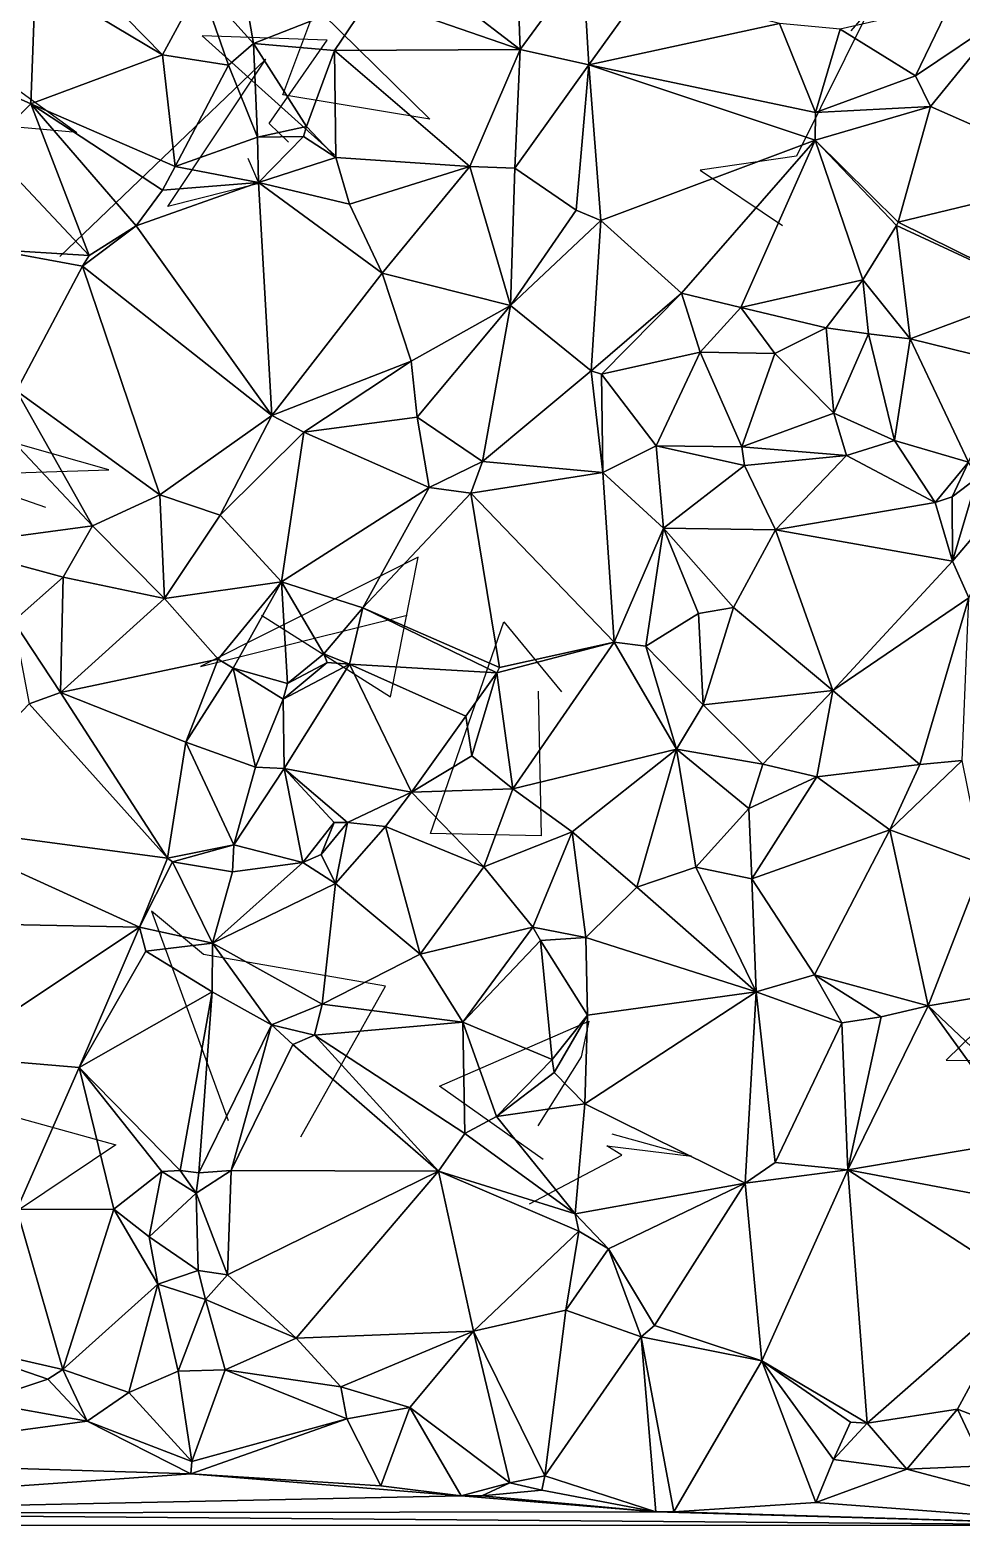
# Model space of a CAD drawing. Header units: metres. Extents: x -15.8 to 15.8, y -15 to 15.8.
# Drawn here: x -2.29 to 5.19, y -15 to -2.98 of the extents above; entities that cross this region are included whole.
import ezdxf

# ---------------------------------------------------------------- set-up
doc = ezdxf.new("R2010")
doc.units = ezdxf.units.M
doc.layers.add('CRACKS', color=1, linetype='Continuous')
doc.layers.add('STREET_MESH', color=7, linetype='Continuous')

msp = doc.modelspace()

# ---------------------------------------------------------------- linework, layer by layer
at = {"layer": 'CRACKS'}
for points in [[(-0.522, -2.276, 0.1), (0.922, -3.697, 0.1), (-0.26, -3.5, 0.1), (0.029, -2.726, 0.1), (1.14, -2.201, 0.1)], [(4.311, -2.987, 0.1), (4.454, -2.823, 0.1), (3.871, -3.994, 0.1), (3.097, -4.107, 0.1), (3.758, -4.551, 0.1)], [(-0.215, -3.88, 0.1), (-0.368, -3.731, 0.1), (0.097, -3.061, 0.1), (-0.907, -3.025, 0.1), (0.155, -3.982, 0.1)], [(-0.54, -4.01, 0.1), (-0.452, -4.214, 0.1), (-1.184, -4.399, 0.1), (-0.396, -3.215, 0.1), (-2.052, -4.799, 0.1)], [(-3.344, -4.562, 0.1), (-3.186, -4.401, 0.1), (-2.491, -3.385, 0.1), (-1.916, -3.804, 0.1), (-3.398, -3.673, 0.1)], [(-3.496, -6.573, 0.1), (-1.658, -6.516, 0.1), (-3.547, -5.979, 0.1), (-3.299, -6.42, 0.1), (-2.169, -6.815, 0.1)], [(-0.431, -7.684, 0.1), (0.607, -8.34, 0.1), (0.829, -7.218, 0.1), (-0.921, -8.096, 0.1), (0.741, -7.682, 0.1)], [(1.793, -8.295, 0.1), (1.819, -9.458, 0.1), (0.927, -9.439, 0.1), (1.517, -7.736, 0.1), (1.981, -8.3, 0.1)], [(-0.115, -11.876, 0.1), (0.567, -10.665, 0.1), (-0.897, -10.412, 0.1), (-1.316, -10.062, 0.1), (-0.7, -11.745, 0.1)], [(6.373, -9.992, 0.1), (5.075, -11.26, 0.1), (6.883, -11.267, 0.1), (5.478, -10.035, 0.1), (5.29, -10.019, 0.1)], [(1.835, -12.058, 0.1), (1, -11.469, 0.1), (2.2, -10.946, 0.1), (2.139, -11.233, 0.1), (1.791, -11.789, 0.1)], [(-2.365, -11.729, 0.1), (-1.603, -11.942, 0.1), (-2.56, -12.58, 0.1), (-3.241, -12.847, 0.1), (-2.441, -12.796, 0.1)], [(1.725, -12.415, 0.1), (2.466, -12.023, 0.1), (2.345, -11.948, 0.1), (3.027, -12.033, 0.1), (2.39, -11.854, 0.1)]]:
    msp.add_polyline3d(points, dxfattribs=at)
at = {"layer": 'STREET_MESH'}
for points in [[(-2.248, -2.568), (-2.326, -1.898), (-3.28, -3.127)], [(-0.922, -2.614), (-0.496, -3.087), (-0.68, -2.023)], [(-0.496, -3.087), (0.443, -2.717), (-0.68, -2.023)], [(-2.248, -2.568), (-1.227, -3.178), (-1.948, -2.441)], [(-1.227, -3.178), (-0.922, -2.614), (-1.948, -2.441)], [(0.443, -2.717), (1.649, -3.135), (0.712, -2.414)], [(1.649, -3.135), (1.624, -2.466), (0.712, -2.414)], [(2.153, -2.447), (1.624, -2.466), (1.649, -3.135)], [(2.153, -2.447), (1.649, -3.135), (2.201, -3.26)], [(2.638, -2.652), (2.153, -2.447), (2.201, -3.26)], [(-2.287, -3.572), (-2.248, -2.568), (-3.28, -3.127)], [(-2.287, -3.572), (-1.227, -3.178), (-2.248, -2.568)], [(-0.697, -3.262), (-0.922, -2.614), (-1.227, -3.178)], [(-0.922, -2.614), (-0.697, -3.262), (-0.496, -3.087)], [(0.157, -3.143), (0.443, -2.717), (-0.496, -3.087)], [(1.649, -3.135), (0.443, -2.717), (0.157, -3.143)], [(3.734, -2.928), (2.638, -2.652), (2.201, -3.26)], [(5.108, -2.772), (4.223, -2.972), (4.828, -3.349)], [(5.108, -2.772), (4.828, -3.349), (5.538, -2.872)], [(4.828, -3.349), (4.95, -3.595), (5.538, -2.872)], [(4.95, -3.595), (6.22, -4.153), (5.538, -2.872)], [(3.734, -2.928), (2.201, -3.26), (4.024, -3.642)], [(4.223, -2.972), (3.734, -2.928), (4.024, -3.642)], [(4.828, -3.349), (4.223, -2.972), (4.024, -3.642)], [(-0.697, -3.262), (-0.463, -3.841), (-0.496, -3.087)], [(-0.07, -3.755), (0.157, -3.143), (-0.496, -3.087)], [(-0.463, -3.841), (-0.07, -3.755), (-0.496, -3.087)], [(-2.639, -3.918), (-2.287, -3.572), (-3.28, -3.127)], [(-2.287, -3.572), (-1.125, -4.077), (-1.227, -3.178)], [(-1.125, -4.077), (-0.697, -3.262), (-1.227, -3.178)], [(-0.07, -3.755), (0.166, -4.003), (0.157, -3.143)], [(1.244, -4.076), (1.649, -3.135), (0.157, -3.143)], [(0.166, -4.003), (1.244, -4.076), (0.157, -3.143)], [(1.244, -4.076), (1.607, -4.091), (1.649, -3.135)], [(1.649, -3.135), (1.607, -4.091), (2.201, -3.26)], [(-0.463, -3.841), (-0.697, -3.262), (-1.125, -4.077)], [(1.607, -4.091), (2.099, -4.428), (2.201, -3.26)], [(2.099, -4.428), (2.297, -4.511), (2.201, -3.26)], [(2.201, -3.26), (4.02, -3.865), (4.024, -3.642)], [(2.297, -4.511), (4.02, -3.865), (2.201, -3.26)], [(4.95, -3.595), (4.828, -3.349), (4.024, -3.642)], [(-2.287, -3.572), (-2.639, -3.918), (-1.816, -4.791)], [(-2.287, -3.572), (-1.816, -4.791), (-1.439, -4.554)], [(-1.227, -4.267), (-2.287, -3.572), (-1.439, -4.554)], [(-1.227, -4.267), (-1.125, -4.077), (-2.287, -3.572)], [(4.95, -3.595), (4.02, -3.865), (4.69, -4.523)], [(4.02, -3.865), (4.95, -3.595), (4.024, -3.642)], [(6.22, -4.153), (4.95, -3.595), (4.69, -4.523)], [(-0.463, -3.841), (-1.125, -4.077), (-0.454, -4.205)], [(-0.463, -3.841), (-0.094, -3.836), (-0.07, -3.755)], [(-0.094, -3.836), (-0.463, -3.841), (-0.454, -4.205)], [(0.166, -4.003), (-0.094, -3.836), (-0.454, -4.205)], [(-0.094, -3.836), (0.166, -4.003), (-0.07, -3.755)], [(-2.639, -3.918), (-2.6, -4.745), (-1.816, -4.791)], [(4.02, -3.865), (2.297, -4.511), (2.947, -5.095)], [(3.423, -5.209), (4.02, -3.865), (2.947, -5.095)], [(4.02, -3.865), (3.423, -5.209), (4.405, -4.987)], [(4.02, -3.865), (4.675, -4.552), (4.69, -4.523)], [(4.675, -4.552), (4.02, -3.865), (4.405, -4.987)], [(-1.125, -4.077), (-1.227, -4.267), (-0.454, -4.205)], [(0.276, -4.379), (0.166, -4.003), (-0.454, -4.205)], [(1.244, -4.076), (0.166, -4.003), (0.276, -4.379)], [(0.54, -4.935), (1.244, -4.076), (0.276, -4.379)], [(1.244, -4.076), (0.54, -4.935), (1.572, -5.193)], [(1.607, -4.091), (1.244, -4.076), (1.572, -5.193)], [(-0.454, -4.205), (-1.439, -4.554), (-0.347, -6.077)], [(-0.454, -4.205), (-1.227, -4.267), (-1.439, -4.554)], [(0.54, -4.935), (-0.454, -4.205), (-0.347, -6.077)], [(0.54, -4.935), (0.276, -4.379), (-0.454, -4.205)], [(2.099, -4.428), (1.607, -4.091), (1.572, -5.193)], [(5.811, -5.08), (6.22, -4.153), (4.69, -4.523)], [(2.099, -4.428), (1.572, -5.193), (2.297, -4.511)], [(-1.439, -4.554), (-1.87, -4.879), (-0.347, -6.077)], [(-1.816, -4.791), (-1.87, -4.879), (-1.439, -4.554)], [(2.297, -4.511), (1.572, -5.193), (2.221, -5.718)], [(2.297, -4.511), (2.221, -5.718), (2.947, -5.095)], [(4.786, -5.463), (4.675, -4.552), (4.405, -4.987)], [(4.675, -4.552), (5.811, -5.08), (4.69, -4.523)], [(4.675, -4.552), (4.786, -5.463), (5.811, -5.08)], [(-1.816, -4.791), (-2.6, -4.745), (-1.87, -4.879)], [(-2.6, -4.745), (-2.4, -5.881), (-1.87, -4.879)], [(-2.4, -5.881), (-1.249, -6.715), (-1.87, -4.879)], [(-1.87, -4.879), (-1.249, -6.715), (-0.347, -6.077)], [(0.773, -5.642), (0.54, -4.935), (-0.347, -6.077)], [(0.54, -4.935), (0.773, -5.642), (1.572, -5.193)], [(4.405, -4.987), (3.423, -5.209), (4.111, -5.373)], [(4.449, -5.422), (4.405, -4.987), (4.111, -5.373)], [(4.449, -5.422), (4.786, -5.463), (4.405, -4.987)], [(2.221, -5.718), (2.304, -5.747), (2.947, -5.095)], [(2.304, -5.747), (3.097, -5.57), (2.947, -5.095)], [(3.097, -5.57), (3.423, -5.209), (2.947, -5.095)], [(4.786, -5.463), (5.602, -5.663), (5.811, -5.08)], [(0.773, -5.642), (0.822, -6.092), (1.572, -5.193)], [(1.572, -5.193), (0.822, -6.092), (1.347, -6.449)], [(1.572, -5.193), (1.347, -6.449), (2.221, -5.718)], [(3.423, -5.209), (3.097, -5.57), (3.696, -5.581)], [(3.423, -5.209), (3.696, -5.581), (4.111, -5.373)], [(3.696, -5.581), (4.171, -6.059), (4.111, -5.373)], [(4.171, -6.059), (4.449, -5.422), (4.111, -5.373)], [(4.449, -5.422), (4.171, -6.059), (4.659, -6.28)], [(4.786, -5.463), (4.449, -5.422), (4.659, -6.28)], [(4.786, -5.463), (4.659, -6.28), (5.254, -6.452)], [(5.602, -5.663), (4.786, -5.463), (5.254, -6.452)], [(-0.09, -6.211), (0.773, -5.642), (-0.347, -6.077)], [(-0.09, -6.211), (0.822, -6.092), (0.773, -5.642)], [(2.742, -6.322), (3.097, -5.57), (2.304, -5.747)], [(2.742, -6.322), (3.432, -6.331), (3.097, -5.57)], [(3.097, -5.57), (3.432, -6.331), (3.696, -5.581)], [(3.432, -6.331), (4.171, -6.059), (3.696, -5.581)], [(1.347, -6.449), (2.315, -6.536), (2.221, -5.718)], [(2.221, -5.718), (2.315, -6.536), (2.304, -5.747)], [(2.315, -6.536), (2.742, -6.322), (2.304, -5.747)], [(-1.791, -6.965), (-2.4, -5.881), (-2.549, -6.161)], [(-1.249, -6.715), (-2.4, -5.881), (-1.791, -6.965)], [(-1.249, -6.715), (-0.764, -6.878), (-0.347, -6.077)], [(-0.764, -6.878), (-0.09, -6.211), (-0.347, -6.077)], [(0.822, -6.092), (-0.09, -6.211), (0.917, -6.656)], [(1.347, -6.449), (0.822, -6.092), (0.917, -6.656)], [(4.171, -6.059), (3.432, -6.331), (4.274, -6.4)], [(4.659, -6.28), (4.171, -6.059), (4.274, -6.4)], [(-2.963, -7.122), (-1.791, -6.965), (-2.549, -6.161)], [(-0.27, -7.416), (-0.09, -6.211), (-0.764, -6.878)], [(0.917, -6.656), (-0.09, -6.211), (-0.27, -7.416)], [(2.801, -6.984), (2.742, -6.322), (2.315, -6.536)], [(3.432, -6.331), (2.742, -6.322), (3.452, -6.48)], [(2.742, -6.322), (2.801, -6.984), (3.452, -6.48)], [(4.274, -6.4), (3.432, -6.331), (3.452, -6.48)], [(4.985, -6.777), (4.659, -6.28), (4.274, -6.4)], [(4.659, -6.28), (4.985, -6.777), (5.254, -6.452)], [(1.347, -6.449), (0.917, -6.656), (1.253, -6.703)], [(2.315, -6.536), (1.347, -6.449), (1.253, -6.703)], [(2.801, -6.984), (3.701, -6.997), (3.452, -6.48)], [(3.701, -6.997), (4.274, -6.4), (3.452, -6.48)], [(3.701, -6.997), (4.985, -6.777), (4.274, -6.4)], [(4.985, -6.777), (5.123, -6.731), (5.254, -6.452)], [(5.123, -6.731), (5.324, -6.58), (5.254, -6.452)], [(2.404, -7.9), (2.315, -6.536), (1.253, -6.703)], [(2.801, -6.984), (2.315, -6.536), (2.404, -7.9)], [(5.324, -6.58), (5.123, -6.731), (5.125, -7.25)], [(5.125, -7.25), (5.256, -7.545), (5.712, -6.559)], [(5.324, -6.58), (5.125, -7.25), (5.712, -6.559)], [(-1.249, -6.715), (-1.791, -6.965), (-1.212, -7.549)], [(-0.764, -6.878), (-1.249, -6.715), (-1.212, -7.549)], [(0.384, -7.625), (0.917, -6.656), (-0.27, -7.416)], [(0.917, -6.656), (0.384, -7.625), (1.253, -6.703)], [(0.384, -7.625), (1.483, -8.103), (1.253, -6.703)], [(1.483, -8.103), (2.404, -7.9), (1.253, -6.703)], [(4.985, -6.777), (3.701, -6.997), (5.125, -7.25)], [(5.123, -6.731), (4.985, -6.777), (5.125, -7.25)], [(-1.791, -6.965), (-2.963, -7.122), (-2.025, -7.378)], [(-1.791, -6.965), (-2.025, -7.378), (-1.212, -7.549)], [(-0.27, -7.416), (-0.764, -6.878), (-1.212, -7.549)], [(2.659, -7.933), (2.801, -6.984), (2.404, -7.9)], [(2.659, -7.933), (3.084, -7.67), (2.801, -6.984)], [(3.701, -6.997), (2.801, -6.984), (3.365, -7.622)], [(2.801, -6.984), (3.084, -7.67), (3.365, -7.622)], [(4.163, -8.288), (3.701, -6.997), (3.365, -7.622)], [(3.701, -6.997), (4.163, -8.288), (5.125, -7.25)], [(-2.963, -7.122), (-2.424, -7.732), (-2.025, -7.378)], [(4.163, -8.288), (5.256, -7.545), (5.125, -7.25)], [(-2.424, -7.732), (-2.047, -8.306), (-2.025, -7.378)], [(-2.025, -7.378), (-2.047, -8.306), (-1.212, -7.549)], [(-0.779, -8.036), (-0.27, -7.416), (-1.212, -7.549)], [(-0.779, -8.036), (-0.659, -8.11), (-0.27, -7.416)], [(-0.659, -8.11), (-0.221, -8.232), (-0.27, -7.416)], [(-0.221, -8.232), (0.07, -7.994), (-0.27, -7.416)], [(0.07, -7.994), (0.384, -7.625), (-0.27, -7.416)], [(-2.047, -8.306), (-0.779, -8.036), (-1.212, -7.549)], [(4.163, -8.288), (4.862, -8.884), (5.256, -7.545)], [(4.862, -8.884), (5.203, -8.852), (5.256, -7.545)], [(0.384, -7.625), (0.07, -7.994), (0.276, -8.076)], [(0.384, -7.625), (0.276, -8.076), (1.462, -8.148)], [(1.483, -8.103), (0.384, -7.625), (1.462, -8.148)], [(3.084, -7.67), (2.659, -7.933), (3.12, -8.403)], [(3.084, -7.67), (3.12, -8.403), (3.365, -7.622)], [(3.12, -8.403), (4.163, -8.288), (3.365, -7.622)], [(-2.047, -8.306), (-2.424, -7.732), (-2.3, -8.395)], [(1.483, -8.103), (1.462, -8.148), (2.404, -7.9)], [(1.462, -8.148), (1.59, -9.079), (2.404, -7.9)], [(1.59, -9.079), (2.907, -8.76), (2.404, -7.9)], [(2.907, -8.76), (2.659, -7.933), (2.404, -7.9)], [(-0.779, -8.036), (-2.047, -8.306), (-1.04, -8.705)], [(-0.659, -8.11), (-0.779, -8.036), (-1.04, -8.705)], [(0.096, -8.064), (0.07, -7.994), (-0.221, -8.232)], [(0.07, -7.994), (0.096, -8.064), (0.276, -8.076)], [(2.659, -7.933), (2.907, -8.76), (3.12, -8.403)], [(-0.48, -8.905), (-0.659, -8.11), (-1.04, -8.705)], [(-0.257, -8.358), (-0.659, -8.11), (-0.48, -8.905)], [(-0.257, -8.358), (-0.221, -8.232), (-0.659, -8.11)], [(0.096, -8.064), (-0.257, -8.358), (0.276, -8.076)], [(0.096, -8.064), (-0.221, -8.232), (-0.257, -8.358)], [(-0.257, -8.358), (-0.249, -8.917), (0.276, -8.076)], [(0.276, -8.076), (-0.249, -8.917), (0.774, -9.107)], [(0.276, -8.076), (1.212, -8.494), (1.462, -8.148)], [(1.212, -8.494), (0.276, -8.076), (0.774, -9.107)], [(1.212, -8.494), (1.26, -8.815), (1.462, -8.148)], [(1.26, -8.815), (1.59, -9.079), (1.462, -8.148)], [(3.601, -8.881), (4.163, -8.288), (3.12, -8.403)], [(4.163, -8.288), (3.601, -8.881), (4.035, -8.982)], [(4.862, -8.884), (4.163, -8.288), (4.035, -8.982)], [(-3.223, -9.367), (-1.188, -9.637), (-2.3, -8.395)], [(-1.188, -9.637), (-2.047, -8.306), (-2.3, -8.395)], [(-2.047, -8.306), (-1.188, -9.637), (-1.04, -8.705)], [(-0.249, -8.917), (-0.257, -8.358), (-0.48, -8.905)], [(2.907, -8.76), (3.601, -8.881), (3.12, -8.403)], [(1.26, -8.815), (1.212, -8.494), (0.774, -9.107)], [(-1.188, -9.637), (-0.653, -9.529), (-1.04, -8.705)], [(-0.653, -9.529), (-0.48, -8.905), (-1.04, -8.705)], [(1.59, -9.079), (2.067, -9.425), (2.907, -8.76)], [(2.067, -9.425), (2.588, -9.869), (2.907, -8.76)], [(2.907, -8.76), (2.588, -9.869), (3.062, -9.709)], [(3.488, -9.238), (2.907, -8.76), (3.062, -9.709)], [(3.601, -8.881), (2.907, -8.76), (3.488, -9.238)], [(1.59, -9.079), (1.26, -8.815), (0.774, -9.107)], [(3.601, -8.881), (3.488, -9.238), (4.035, -8.982)], [(4.622, -9.409), (4.862, -8.884), (4.035, -8.982)], [(5.203, -8.852), (4.622, -9.409), (5.371, -9.684)], [(4.622, -9.409), (5.203, -8.852), (4.862, -8.884)], [(-0.653, -9.529), (-0.249, -8.917), (-0.48, -8.905)], [(-0.249, -8.917), (-0.653, -9.529), (-0.099, -9.671)], [(-0.249, -8.917), (0.261, -9.349), (0.774, -9.107)], [(-0.249, -8.917), (0.154, -9.35), (0.261, -9.349)], [(0.154, -9.35), (-0.249, -8.917), (-0.099, -9.671)], [(3.488, -9.238), (3.513, -9.803), (4.035, -8.982)], [(3.513, -9.803), (4.622, -9.409), (4.035, -8.982)], [(0.261, -9.349), (0.567, -9.383), (0.774, -9.107)], [(0.567, -9.383), (1.358, -9.705), (0.774, -9.107)], [(1.358, -9.705), (1.59, -9.079), (0.774, -9.107)], [(1.358, -9.705), (2.067, -9.425), (1.59, -9.079)], [(3.513, -9.803), (3.488, -9.238), (3.062, -9.709)], [(-3.545, -10.147), (-1.412, -10.192), (-3.223, -9.367)], [(-1.412, -10.192), (-1.188, -9.637), (-3.223, -9.367)], [(0.05, -9.608), (0.154, -9.35), (-0.099, -9.671)], [(0.261, -9.349), (0.05, -9.608), (0.164, -9.84)], [(0.154, -9.35), (0.05, -9.608), (0.261, -9.349)], [(0.567, -9.383), (0.261, -9.349), (0.164, -9.84)], [(0.845, -10.407), (0.567, -9.383), (0.164, -9.84)], [(1.358, -9.705), (0.567, -9.383), (0.845, -10.407)], [(2.067, -9.425), (1.358, -9.705), (1.75, -10.191)], [(2.067, -9.425), (1.75, -10.191), (2.176, -10.274)], [(2.588, -9.869), (2.067, -9.425), (2.176, -10.274)], [(4.622, -9.409), (3.513, -9.803), (4.016, -10.574)], [(4.622, -9.409), (4.016, -10.574), (4.93, -10.824)], [(5.371, -9.684), (4.622, -9.409), (4.93, -10.824)], [(-0.653, -9.529), (-1.188, -9.637), (-1.147, -9.666)], [(-0.664, -9.746), (-0.653, -9.529), (-1.147, -9.666)], [(-0.653, -9.529), (-0.664, -9.746), (-0.099, -9.671)], [(0.164, -9.84), (0.05, -9.608), (-0.099, -9.671)], [(-1.188, -9.637), (-1.412, -10.192), (-1.147, -9.666)], [(-1.412, -10.192), (-0.826, -10.319), (-1.147, -9.666)], [(-0.826, -10.319), (-0.664, -9.746), (-1.147, -9.666)], [(-0.826, -10.319), (0.164, -9.84), (-0.099, -9.671)], [(-0.664, -9.746), (-0.826, -10.319), (-0.099, -9.671)], [(1.358, -9.705), (0.845, -10.407), (1.75, -10.191)], [(3.062, -9.709), (2.588, -9.869), (3.547, -10.71)], [(3.513, -9.803), (3.062, -9.709), (3.547, -10.71)], [(6.054, -10.632), (5.371, -9.684), (4.93, -10.824)], [(0.056, -10.809), (0.164, -9.84), (-0.826, -10.319)], [(0.056, -10.809), (0.845, -10.407), (0.164, -9.84)], [(4.016, -10.574), (3.513, -9.803), (3.547, -10.71)], [(3.547, -10.71), (2.588, -9.869), (2.176, -10.274)], [(-1.412, -10.192), (-3.545, -10.147), (-2.968, -11.227)], [(-1.898, -11.318), (-1.412, -10.192), (-2.968, -11.227)], [(-1.412, -10.192), (-1.898, -11.318), (-1.36, -10.385)], [(-0.826, -10.319), (-1.412, -10.192), (-1.36, -10.385)], [(0.845, -10.407), (1.187, -10.956), (1.75, -10.191)], [(1.187, -10.956), (1.813, -10.297), (1.75, -10.191)], [(1.75, -10.191), (1.813, -10.297), (2.176, -10.274)], [(-0.827, -10.711), (-0.826, -10.319), (-1.36, -10.385)], [(-0.827, -10.711), (-0.35, -10.977), (-0.826, -10.319)], [(-0.35, -10.977), (0.056, -10.809), (-0.826, -10.319)], [(1.907, -11.256), (1.813, -10.297), (1.187, -10.956)], [(1.813, -10.297), (2.19, -10.898), (2.176, -10.274)], [(1.813, -10.297), (1.907, -11.256), (2.19, -10.898)], [(2.19, -10.898), (3.547, -10.71), (2.176, -10.274)], [(-1.898, -11.318), (-0.827, -10.711), (-1.36, -10.385)], [(0.845, -10.407), (0.056, -10.809), (1.187, -10.956)], [(4.235, -10.959), (4.016, -10.574), (3.547, -10.71)], [(4.016, -10.574), (4.553, -10.912), (4.93, -10.824)], [(4.235, -10.959), (4.553, -10.912), (4.016, -10.574)], [(5.829, -11.672), (6.054, -10.632), (4.93, -10.824)], [(-1.084, -12.147), (-0.827, -10.711), (-1.898, -11.318)], [(-1.084, -12.147), (-0.934, -12.166), (-0.827, -10.711)], [(-0.934, -12.166), (-0.35, -10.977), (-0.827, -10.711)], [(0.056, -10.809), (-0.35, -10.977), (-0.004, -11.058)], [(0.056, -10.809), (-0.004, -11.058), (1.187, -10.956)], [(3.547, -10.71), (2.169, -11.61), (3.458, -12.25)], [(3.547, -10.71), (2.19, -10.898), (2.169, -11.61)], [(3.7, -12.084), (3.547, -10.71), (3.458, -12.25)], [(3.7, -12.084), (4.235, -10.959), (3.547, -10.71)], [(1.907, -11.256), (1.923, -11.36), (2.19, -10.898)], [(2.19, -10.898), (1.923, -11.36), (2.169, -11.61)], [(4.553, -10.912), (4.235, -10.959), (4.284, -12.141)], [(4.284, -12.141), (5.711, -11.9), (4.93, -10.824)], [(4.553, -10.912), (4.284, -12.141), (4.93, -10.824)], [(5.711, -11.9), (5.829, -11.672), (4.93, -10.824)], [(-0.35, -10.977), (-0.934, -12.166), (-0.676, -12.148)], [(-0.35, -10.977), (-0.676, -12.148), (-0.178, -11.133)], [(-0.004, -11.058), (-0.35, -10.977), (-0.178, -11.133)], [(-0.004, -11.058), (1.204, -11.85), (1.187, -10.956)], [(1.204, -11.85), (1.458, -11.712), (1.187, -10.956)], [(1.458, -11.712), (1.907, -11.256), (1.187, -10.956)], [(4.235, -10.959), (3.7, -12.084), (4.284, -12.141)], [(-0.178, -11.133), (-0.676, -12.148), (0.993, -12.152)], [(-0.004, -11.058), (-0.178, -11.133), (0.993, -12.152)], [(1.204, -11.85), (-0.004, -11.058), (0.993, -12.152)], [(-2.399, -12.46), (-1.898, -11.318), (-2.968, -11.227)], [(1.907, -11.256), (1.458, -11.712), (1.923, -11.36)], [(-1.617, -12.459), (-1.898, -11.318), (-2.399, -12.46)], [(-1.232, -12.156), (-1.898, -11.318), (-1.617, -12.459)], [(-1.232, -12.156), (-1.084, -12.147), (-1.898, -11.318)], [(1.923, -11.36), (1.458, -11.712), (2.169, -11.61)], [(1.458, -11.712), (2.091, -12.495), (2.169, -11.61)], [(2.169, -11.61), (2.091, -12.495), (3.458, -12.25)], [(2.091, -12.495), (1.458, -11.712), (1.204, -11.85)], [(2.091, -12.495), (1.204, -11.85), (0.993, -12.152)], [(5.748, -12.418), (5.711, -11.9), (4.284, -12.141)], [(4.284, -12.141), (3.7, -12.084), (3.458, -12.25)], [(-1.334, -12.681), (-1.232, -12.156), (-1.617, -12.459)], [(-1.232, -12.156), (-1.334, -12.681), (-0.956, -12.329)], [(-1.084, -12.147), (-1.232, -12.156), (-0.956, -12.329)], [(-0.934, -12.166), (-1.084, -12.147), (-0.956, -12.329)], [(-0.705, -12.985), (-0.676, -12.148), (-0.956, -12.329)], [(-0.676, -12.148), (-0.934, -12.166), (-0.956, -12.329)], [(-0.676, -12.148), (-0.705, -12.985), (0.993, -12.152)], [(-0.705, -12.985), (-0.152, -13.495), (0.993, -12.152)], [(-0.152, -13.495), (1.273, -13.438), (0.993, -12.152)], [(1.273, -13.438), (2.121, -12.636), (0.993, -12.152)], [(2.121, -12.636), (2.091, -12.495), (0.993, -12.152)], [(2.091, -12.495), (2.359, -12.776), (3.458, -12.25)], [(3.458, -12.25), (2.359, -12.776), (2.728, -13.392)], [(3.593, -13.678), (3.458, -12.25), (2.728, -13.392)], [(3.593, -13.678), (4.284, -12.141), (3.458, -12.25)], [(4.44, -14.177), (4.284, -12.141), (3.593, -13.678)], [(5.708, -13.067), (4.284, -12.141), (4.44, -14.177)], [(5.708, -13.067), (5.748, -12.418), (4.284, -12.141)], [(-1.334, -12.681), (-0.941, -12.95), (-0.956, -12.329)], [(-0.941, -12.95), (-0.705, -12.985), (-0.956, -12.329)], [(-3.06, -13.511), (-2.029, -13.748), (-2.399, -12.46)], [(-2.029, -13.748), (-1.617, -12.459), (-2.399, -12.46)], [(-2.029, -13.748), (-1.264, -13.062), (-1.617, -12.459)], [(-1.264, -13.062), (-1.334, -12.681), (-1.617, -12.459)], [(2.091, -12.495), (2.121, -12.636), (2.359, -12.776)], [(-0.941, -12.95), (-1.334, -12.681), (-1.264, -13.062)], [(2.016, -13.269), (2.121, -12.636), (1.273, -13.438)], [(2.121, -12.636), (2.016, -13.269), (2.359, -12.776)], [(2.016, -13.269), (2.623, -13.483), (2.359, -12.776)], [(2.359, -12.776), (2.623, -13.483), (2.728, -13.392)], [(-0.882, -13.185), (-0.941, -12.95), (-1.264, -13.062)], [(-0.882, -13.185), (-0.705, -12.985), (-0.941, -12.95)], [(-2.029, -13.748), (-1.497, -13.931), (-1.264, -13.062)], [(-1.497, -13.931), (-1.1, -13.761), (-1.264, -13.062)], [(-1.1, -13.761), (-0.882, -13.185), (-1.264, -13.062)], [(-0.705, -12.985), (-0.882, -13.185), (-0.152, -13.495)], [(5.165, -14.066), (5.708, -13.067), (4.44, -14.177)], [(5.165, -14.066), (6.01, -14.393), (5.708, -13.067)], [(-0.882, -13.185), (-1.1, -13.761), (-0.724, -13.75)], [(-0.152, -13.495), (-0.882, -13.185), (-0.724, -13.75)], [(1.848, -14.601), (2.016, -13.269), (1.273, -13.438)], [(2.623, -13.483), (2.016, -13.269), (1.848, -14.601)], [(0.208, -13.886), (1.273, -13.438), (-0.152, -13.495)], [(0.208, -13.886), (0.762, -14.051), (1.273, -13.438)], [(0.762, -14.051), (1.566, -14.657), (1.273, -13.438)], [(1.566, -14.657), (1.848, -14.601), (1.273, -13.438)], [(2.623, -13.483), (3.593, -13.678), (2.728, -13.392)], [(-2.15, -13.824), (-3.06, -13.511), (-2.7, -14.007)], [(-2.15, -13.824), (-2.029, -13.748), (-3.06, -13.511)], [(0.208, -13.886), (-0.152, -13.495), (-0.724, -13.75)], [(2.623, -13.483), (1.848, -14.601), (2.74, -14.89)], [(2.886, -14.89), (2.623, -13.483), (2.74, -14.89)], [(2.623, -13.483), (2.886, -14.89), (3.593, -13.678)], [(3.593, -13.678), (2.886, -14.89), (4.027, -14.817)], [(4.17, -14.47), (3.593, -13.678), (4.027, -14.817)], [(4.306, -14.171), (4.44, -14.177), (3.593, -13.678)], [(4.17, -14.47), (4.306, -14.171), (3.593, -13.678)], [(-2.029, -13.748), (-2.15, -13.824), (-1.833, -14.163)], [(-1.497, -13.931), (-2.029, -13.748), (-1.833, -14.163)], [(-1.1, -13.761), (-1.497, -13.931), (-0.99, -14.485)], [(-1.1, -13.761), (-0.99, -14.485), (-0.724, -13.75)], [(-0.99, -14.485), (0.256, -14.144), (-0.724, -13.75)], [(0.256, -14.144), (0.208, -13.886), (-0.724, -13.75)], [(-1.833, -14.163), (-2.15, -13.824), (-2.7, -14.007)], [(-0.99, -14.485), (-1.497, -13.931), (-1.833, -14.163)], [(0.762, -14.051), (0.208, -13.886), (0.256, -14.144)], [(-4.235, -14.487), (-1.833, -14.163), (-2.7, -14.007)], [(0.762, -14.051), (0.256, -14.144), (0.53, -14.682)], [(0.762, -14.051), (0.53, -14.682), (1.176, -14.763)], [(1.566, -14.657), (0.762, -14.051), (1.176, -14.763)], [(-1.833, -14.163), (-4.235, -14.487), (-1, -14.586)], [(-0.99, -14.485), (-1.833, -14.163), (-1, -14.586)], [(0.53, -14.682), (0.256, -14.144), (-1, -14.586)], [(0.256, -14.144), (-0.99, -14.485), (-1, -14.586)], [(4.306, -14.171), (4.17, -14.47), (4.44, -14.177)], [(4.17, -14.47), (4.758, -14.548), (4.44, -14.177)], [(4.758, -14.548), (5.165, -14.066), (4.44, -14.177)], [(5.381, -14.52), (5.165, -14.066), (4.758, -14.548)], [(5.381, -14.52), (6.01, -14.393), (5.165, -14.066)], [(-4.235, -14.487), (-5.511, -14.902), (-1, -14.586)], [(4.758, -14.548), (4.17, -14.47), (4.027, -14.817)], [(5.381, -14.52), (4.758, -14.548), (6.457, -14.997)], [(-1, -14.586), (-5.511, -14.902), (1.176, -14.763)], [(0.53, -14.682), (-1, -14.586), (1.176, -14.763)], [(1.341, -14.762), (1.566, -14.657), (1.176, -14.763)], [(1.566, -14.657), (1.341, -14.762), (1.823, -14.718)], [(1.566, -14.657), (1.823, -14.718), (1.848, -14.601)], [(1.848, -14.601), (1.823, -14.718), (2.74, -14.89)], [(4.758, -14.548), (4.027, -14.817), (6.457, -14.997)], [(-5.511, -14.902), (2.74, -14.89), (1.176, -14.763)], [(2.74, -14.89), (1.341, -14.762), (1.176, -14.763)], [(1.823, -14.718), (1.341, -14.762), (2.74, -14.89)], [(-5.511, -14.902), (-10.89, -14.998), (6.457, -14.997)], [(2.74, -14.89), (-5.511, -14.902), (6.457, -14.997)], [(2.886, -14.89), (2.74, -14.89), (6.457, -14.997)], [(4.027, -14.817), (2.886, -14.89), (6.457, -14.997)]]:
    msp.add_3dface(points, dxfattribs=at)

doc.saveas('drawing.dxf')
